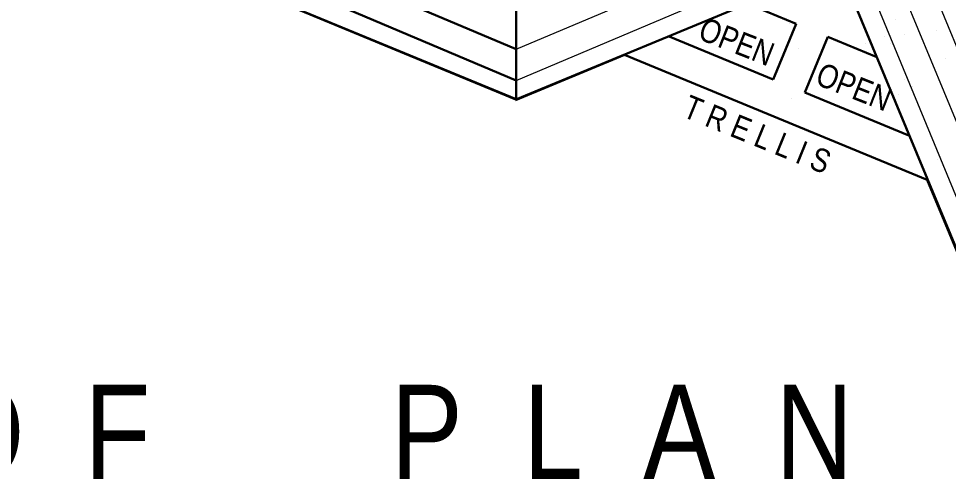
# Model space of a CAD drawing. Header units: inches. Extents: x 12249 to 15396, y 2989 to 4446.
# Drawn here: x 13017.6 to 13372.4, y 3642.4 to 3818.8 of the extents above; entities that cross this region are included whole.
import ezdxf

# ---------------------------------------------------------------- set-up
doc = ezdxf.new("R2010")
doc.units = ezdxf.units.IN
doc.header["$MEASUREMENT"] = 0
doc.layers.add('ROOF LINE', color=7, linetype='Continuous', lineweight=30)
doc.layers.add('ROOFLINE', color=7, linetype='Continuous', lineweight=30)
doc.styles.add('ARCHENT', font='technical.ttf', dxfattribs={"height": 6})
doc.styles.add('ARCHENTLTD', font='technical.ttf', dxfattribs={"height": 0.1875})

msp = doc.modelspace()

# ---------------------------------------------------------------- linework, layer by layer
at = {"layer": 'ROOF LINE', "color": 93}
for p, q in [((13207.45, 3943.56), (13207.45, 3788.14)), ((13207.45, 3807.08), (13093.31, 3855.45)), ((13207.45, 3795.13), (13084.72, 3847.15))]:
    msp.add_line(p, q, dxfattribs=at)
at = {"layer": 'ROOF LINE', "color": 93, "lineweight": 9}
for p, q in [((13207.45, 3807.08), (13321.78, 3855.53)), ((13207.45, 3795.13), (13330.18, 3847.14)), ((13336.74, 3844.31), (13387.24, 3721.82)), ((13348.71, 3844.13), (13395.93, 3729.61)), ((13360.61, 3844.11), (13404.37, 3738))]:
    msp.add_line(p, q, dxfattribs=at)
at = {"layer": 'ROOF LINE'}
for p, q in [((13207.39, 3787.88), (13078.88, 3841.06)), ((13207.4, 3787.95), (13078.91, 3841.12)), ((13330.6, 3838.91), (13207.39, 3787.9)), ((13330.6, 3838.91), (13381.69, 3715.74)), ((13295.93, 3824.38), (13314.37, 3816.75)), ((13314.37, 3816.75), (13305.59, 3795.52)), ((13305.59, 3795.52), (13265.86, 3811.94)), ((13317.61, 3790.55), (13326.4, 3811.79)), ((13326.39, 3811.79), (13344.81, 3804.16)), ((13248.8, 3804.89), (13207.17, 3787.67)), ((13364.31, 3757.14), (13248.8, 3804.89)), ((13357.25, 3774.17), (13317.61, 3790.55)), ((13381.7, 3715.15), (13364.31, 3757.14))]:
    msp.add_line(p, q, dxfattribs=at)
at = {"layer": 'ROOFLINE', "color": 7, "linetype": 'Continuous', "lineweight": 25, "ltscale": 100}
for p, q in [((13352.26, 3818.53), (13352.26, 3818.53)), ((13311.74, 3817.07), (13311.74, 3817.07)), ((13347.88, 3811.76), (13347.88, 3811.76)), ((13355.69, 3812.79), (13355.69, 3812.79)), ((13367.88, 3814.4), (13367.88, 3814.4)), ((13315.31, 3807.48), (13315.31, 3807.48)), ((13340.86, 3809.09), (13340.86, 3809.09)), ((13350.13, 3809.24), (13350.13, 3809.24)), ((13371.29, 3803.51), (13371.29, 3803.51)), ((13355.79, 3795.41), (13355.79, 3795.41)), ((13353.2, 3789.63), (13353.2, 3789.63)), ((13358.56, 3792.87), (13358.56, 3792.87)), ((13312.69, 3788.17), (13312.69, 3788.17)), ((13339.47, 3786.18), (13339.47, 3786.18)), ((13368.1, 3764.87), (13368.1, 3764.87))]:
    msp.add_line(p, q, dxfattribs=at)

# ---------------------------------------------------------------- texts
at = {"layer": 'ROOFLINE', "color": 7, "linetype": 'Continuous', "lineweight": 5, "char_height": 9, "attachment_point": 5, "rotation": 338.5345, "style": 'ARCHENTLTD'}
for insert in [(13286.09, 3795.97), (13330.84, 3778.71)]:
    msp.add_mtext('OPEN\\P\\P  ', dxfattribs=dict(at, insert=insert))
at = {"layer": 'ROOFLINE', "color": 7, "linetype": 'Continuous', "lineweight": 30, "ltscale": 1.5, "insert": (13299.45, 3774.49), "char_height": 9, "attachment_point": 5, "rotation": 337.8598, "style": 'ARCHENTLTD'}
msp.add_mtext('T R E L L I S  ', dxfattribs=at)
at = {"layer": 'ROOFLINE', "color": 7, "linetype": 'Continuous', "ltscale": 0.5, "insert": (13108.04, 3660.67), "char_height": 36, "attachment_point": 5, "style": 'ARCHENT'}
msp.add_mtext('R  O  O  F        P  L  A  N', dxfattribs=at)

doc.saveas('drawing.dxf')
